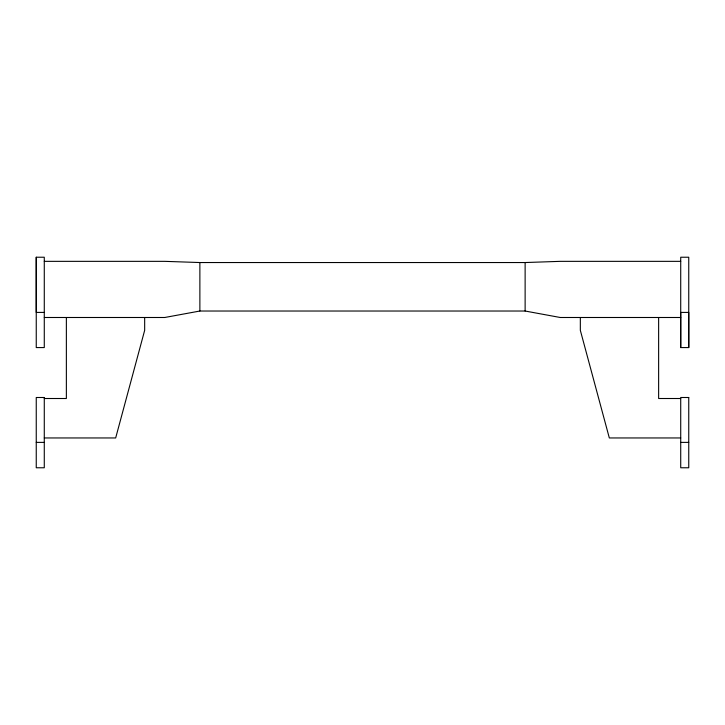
<?xml version="1.0" encoding="UTF-8"?>
<svg xmlns="http://www.w3.org/2000/svg" width="725" height="725" viewBox="0 0 725 725"><rect width="100%" height="100%" fill="white"/><g stroke="black" fill="none" stroke-linecap="round" stroke-linejoin="round"><path stroke-width="1.09" d="M36.25 257.23L36.25 347.574L44.279 347.574L44.279 257.23L36.25 257.23L36.25 312.412L44.279 312.412M680.721 347.574L680.721 312.412L688.75 312.412L688.75 347.574L680.721 347.574L680.721 257.23L688.75 257.23L688.75 347.574M680.721 317.496L560.262 317.496L525.127 311.025L199.873 311.025L164.738 317.496L44.279 317.496M44.279 261.344L164.738 261.344L199.873 262.541L525.127 262.541L560.262 261.344L680.721 261.344M44.279 398.505L66.365 398.505L66.365 317.496M680.721 398.505L658.635 398.505L658.635 317.496M44.279 437.954L115.674 437.954L144.665 330.328L144.665 317.496M680.721 437.954L609.326 437.954L580.335 330.328L580.335 317.496M36.25 442.386L44.279 442.386M680.721 442.386L688.75 442.386M525.127 262.541L525.127 311.025M199.873 262.541L199.873 311.025M44.279 397.499L36.25 397.499L36.25 467.77L44.279 467.77L44.279 397.499M688.75 397.499L680.721 397.499L680.721 467.77L688.75 467.77L688.75 397.499"/></g></svg>
